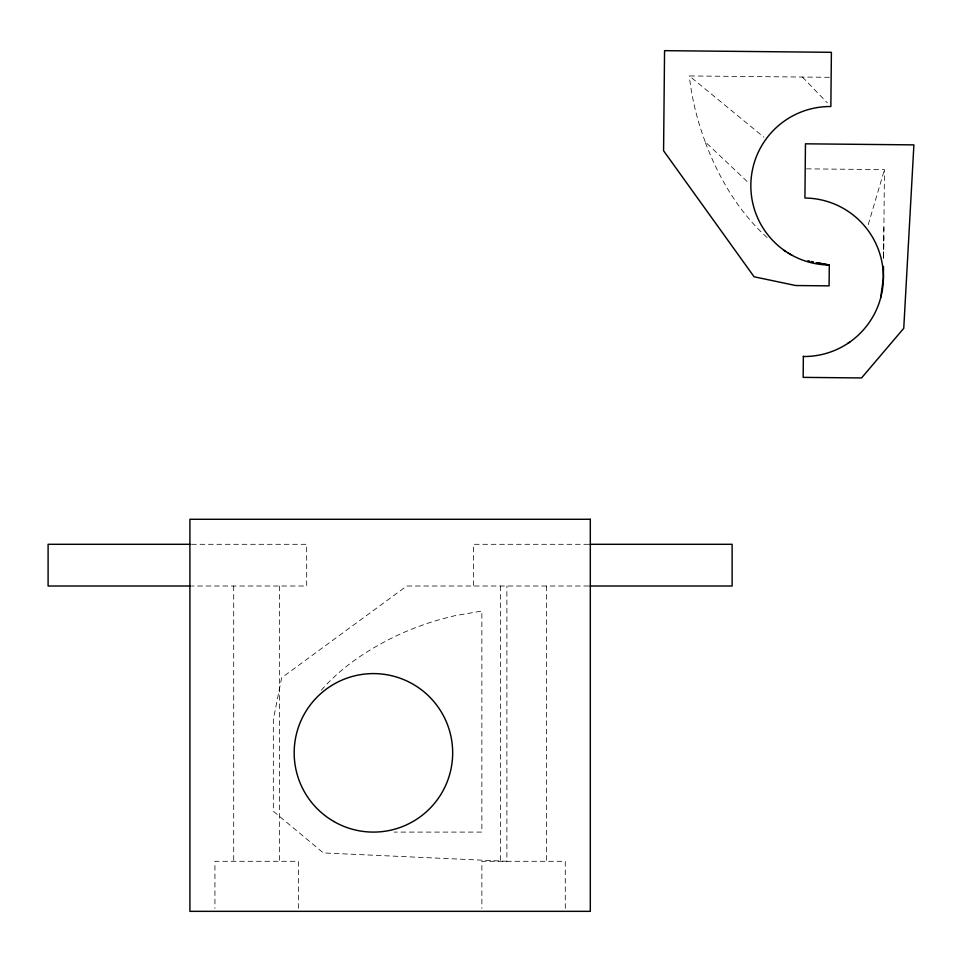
<?xml version="1.0" encoding="UTF-8"?>
<svg xmlns="http://www.w3.org/2000/svg" width="962" height="962" viewBox="0 0 962 962"><rect width="100%" height="100%" fill="white"/><g stroke="black" fill="none" stroke-linecap="round" stroke-linejoin="round"><path stroke-width="0.72" stroke-dasharray="4.81 3.61" d="M806.457 168.855L884.463 169.613L883.585 258.778L883.886 227.561M883.561 257.9L883.789 237.65M883.525 258.489L883.657 251.07M868.229 224.675L884.463 169.613M321.26 690.259C341.919 666.582 368.735 649.037 396.909 635.581A289.021 289.021 0 0 1 440.392 619.384L454.665 615.74L481.866 611.038L481.866 832.094L394.216 832.094M191.594 544.3L306.686 544.3L306.686 586.014L191.594 586.014M588.624 544.3L473.52 544.3L473.52 586.014M588.624 586.014L406.794 586.014L281.662 677.765L273.328 719.48L273.328 811.231L323.376 852.945L506.89 861.291L506.89 586.014M829.352 77.309L689.345 75.938L763.888 137.193M767.087 237.566C738.503 211.676 718.518 177.513 705.038 141.667L748.268 182.564M802.392 77.044L827.296 102.838M565.283 908.393L565.283 861.291L481.866 861.291L481.866 908.393M546.512 586.014L546.512 861.291M500.637 586.014L500.637 861.291M298.352 908.393L298.352 861.291L214.935 861.291L214.935 908.393M279.581 586.014L279.581 861.291M233.706 586.014L233.706 861.291M705.158 141.618A274.807 274.807 0 0 1 689.261 75.95"/><path stroke-width="1.44" d="M803.366 356.229L803.162 377.369L861.555 377.946L903.751 328.307L913.9 144.877L805.459 143.819L804.929 198.028A79.245 79.245 0 0 1 883.393 278.054L880.699 297.751M829.304 264.73L829.088 285.858L795.73 285.534L754.1 276.779L663.576 150.757L664.562 50.661L831.396 52.309L830.855 106.529A79.245 79.245 0 0 0 750.841 184.993A79.245 79.245 0 0 0 829.292 265.007L816.305 262.638M883.501 266.486L883.393 278.054A79.245 79.245 0 0 1 803.366 356.517M847.726 343.458L849.867 342.003M190.103 544.3L48.1 544.3L48.1 586.014L190.103 586.014M590.115 544.3L732.118 544.3L732.118 586.014L590.115 586.014M811.615 261.856L813.227 262.145M816.461 262.722L829.292 265.007M807.852 260.738L809.535 261.123M811.219 261.496L812.914 261.88M788.094 253.006L791.942 255.17M783.561 250.168L785.738 251.575M590.307 519.276L189.911 519.276L189.911 911.339L590.307 911.339L590.307 519.276M333.802 821.476A79.245 79.245 0 0 0 452.669 752.849A79.245 79.245 0 0 0 333.802 684.21A79.245 79.245 0 0 0 333.802 821.476"/></g></svg>
